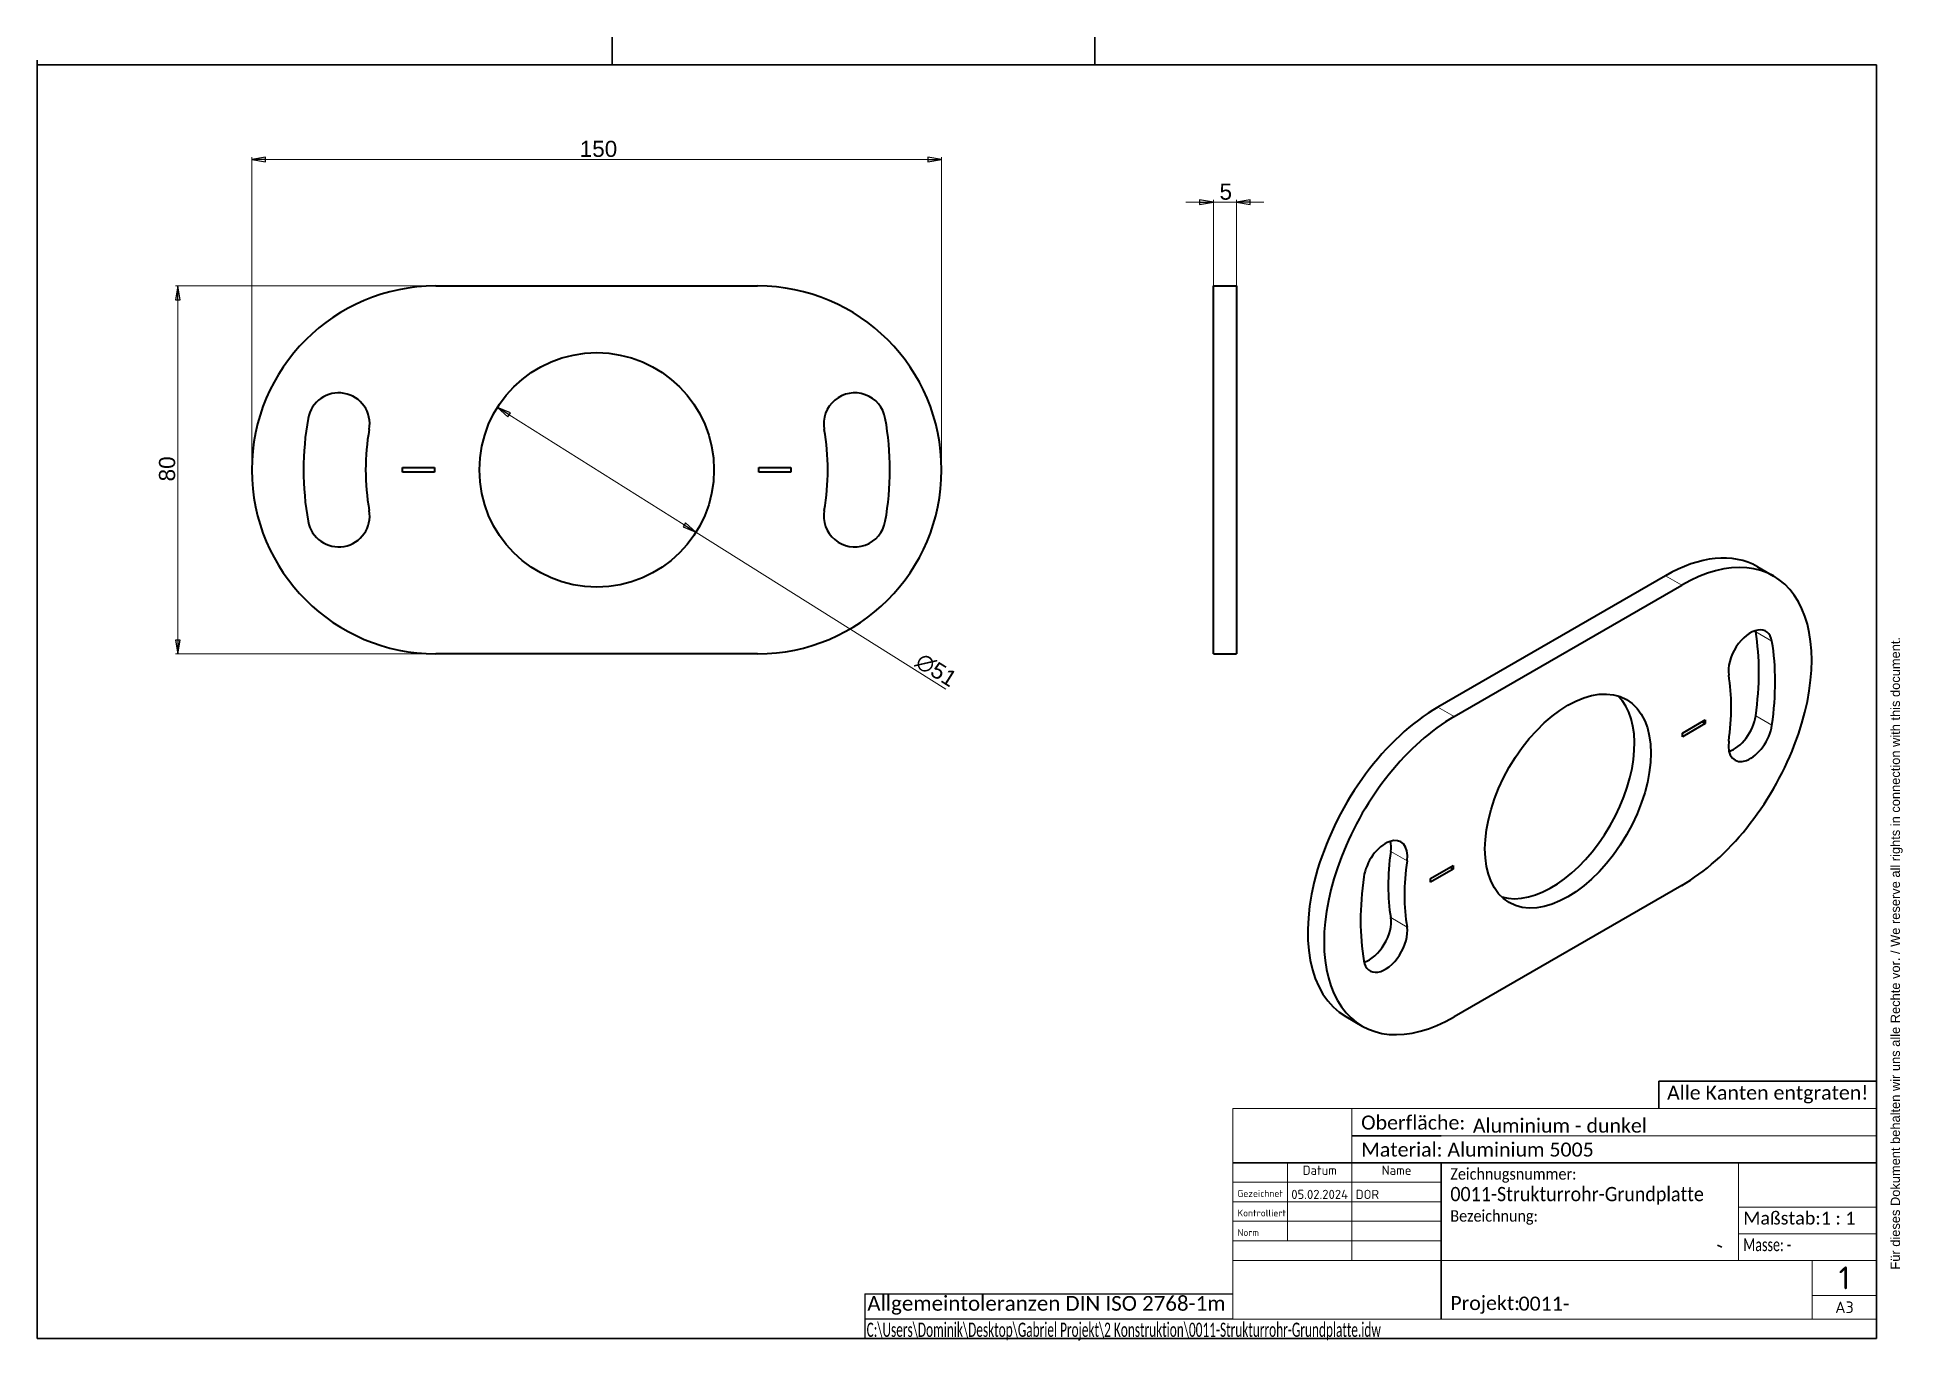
# Model space of a CAD drawing. Header units: millimetres. Extents: x 10 to 416, y 10 to 293.
import ezdxf
from ezdxf.enums import TextEntityAlignment as Align

# ---------------------------------------------------------------- set-up
doc = ezdxf.new("R2010")
doc.units = ezdxf.units.MM
for name, color, linetype, lineweight in [('AM_0', 7, 'Continuous', 35), ('AM_6', 7, 'Continuous', 35), ('Schriftkopf', 7, 'Continuous', 9)]:
    doc.layers.add(name, color=color, linetype=linetype, lineweight=lineweight)
for name, color, linetype, lineweight, true_color in [('AM_5', 3, 'Continuous', 25, 0x00ff00), ('AM_TANG', 171, 'Continuous', 18, 0x8080ff), ('Skizziergeometrie(Böma)', 179, 'Continuous', 30, 0x262659), ('Symbole(Böma)', 179, 'Continuous', 15, 0x262659)]:
    doc.layers.add(name, color=color, linetype=linetype, lineweight=lineweight, true_color=true_color)
doc.styles.add('Böma', font='calibri.ttf')
doc.styles.add('Textstil10', font='isocpeur.ttf')
doc.styles.add('Textstil11', font='isocpeur.ttf')
doc.styles.add('Textstil8', font='isocpeur.ttf')
doc.styles.add('Textstil9', font='isocpeur.ttf')
doc.styles.add('Textstil97', font='calibri.ttf', dxfattribs={"width": 0.6})
doc.styles.add('WEC-3_5', font='arial.ttf')
doc.dimstyles.new('WEC_BEM', dxfattribs={"dimtxt": 3.5, "dimasz": 3, "dimexe": 0.5, "dimexo": 0, "dimgap": 0.5, "dimtad": 1, "dimrnd": 1e-08, "dimtxsty": 'WEC-3_5', "dimblk": 'Filled-1', "dimcen": 0.09, "dimdle": 12, "dimclrd": 256, "dimclre": 256, "dimclrt": 7, "dimadec": 1, "dimazin": 2, "dimtfac": 0.571429, "dimtdec": 3, "dimtmove": 0, "dimatfit": 3, "dimldrblk": 'Filled-1', "dimfxl": 1, "dimtolj": 1, "dimlwd": 15, "dimlwe": 15, "dimarcsym": 0})

# ---------------------------------------------------------------- blocks, each defined once
blk = doc.blocks.new('Ränder A3')
at = {"layer": 'Skizziergeometrie(Böma)'}
for p, q in [((10, 287), (410, 287)), ((10, 287), (10, 10)), ((410, 287), (410, 10)), ((375.42, 30.34), (376.34, 29.9)), ((410, 10), (10, 10))]:
    blk.add_line(p, q, dxfattribs=at)
at = {"layer": 'Symbole(Böma)', "color": 179, "true_color": 0x262659, "insert": (413.07, 25), "char_height": 2, "width": 146.4494, "attachment_point": 1, "rotation": 90, "style": 'Böma'}
blk.add_mtext('\\fArial|b0|i0;{\\H2.0000;Für dieses Dokument behalten wir uns alle Rechte vor. / We reserve all rights in connection with this document.}', dxfattribs=at)
blk = doc.blocks.new('Schriftfelder Böma Projekt')
at = {"layer": 'AM_0', "lineweight": 18}
for p, q in [((328.4, 127.9), (328.4, 106.65)), ((328.4, 118.25), (358.4, 118.25)), ((328.4, 112.45), (358.4, 112.45))]:
    blk.add_line(p, q, dxfattribs=at)
at = {"layer": 'AM_0', "lineweight": 25}
for p, q in [((138.4, 99.4), (218.4, 99.4)), ((138.4, 99.4), (138.4, 89.65)), ((218.4, 93.9), (138.4, 93.9)), ((138.4, 89.65), (218.4, 89.65))]:
    blk.add_line(p, q, dxfattribs=at)
at = {"layer": 'Schriftkopf', "lineweight": 9}
blk.add_line((358.4, 139.65), (218.4, 139.65), dxfattribs=at)
at = {"layer": 'Schriftkopf'}
for p, q in [((218.4, 93.9), (218.4, 139.65)), ((244.3, 127.9), (244.3, 139.65)), ((358.4, 89.65), (358.4, 139.65)), ((263.7, 133.77), (358.4, 133.77)), ((230.3, 110.9), (230.3, 127.9)), ((244.3, 106.65), (244.3, 127.9)), ((218.4, 123.65), (263.7, 123.65)), ((218.4, 119.4), (263.7, 119.4)), ((218.4, 115.15), (263.7, 115.15)), ((218.4, 110.9), (263.7, 110.9)), ((218.4, 106.65), (358.4, 106.65)), ((344.4, 93.9), (344.4, 106.65)), ((344.4, 99.02), (358.4, 99.02)), ((218.4, 93.9), (263.7, 93.9)), ((263.7, 93.9), (358.4, 93.9)), ((218.4, 89.65), (358.4, 89.65))]:
    blk.add_line(p, q, dxfattribs=at)
at = {"layer": 'Skizziergeometrie(Böma)'}
for p, q in [((311.05, 145.65), (311.05, 139.65)), ((311.05, 145.65), (358.4, 145.65)), ((358.4, 139.65), (358.4, 145.67)), ((263.7, 133.77), (244.3, 133.77)), ((218.4, 127.9), (358.4, 127.9)), ((263.7, 93.9), (263.7, 127.9))]:
    blk.add_line(p, q, dxfattribs=at)
at = {"layer": 'AM_6', "color": 7, "insert": (138.9, 98.9), "char_height": 3.2, "attachment_point": 1, "style": 'WEC-3_5'}
blk.add_mtext('\\fCalibri|b0|i0;{\\H3.2000;Allgemeintoleranzen DIN ISO 2768-1m}', dxfattribs=at)
at = {"layer": 'Schriftkopf', "style": 'Textstil11'}
for s, p in [('Datum', (237.3, 124.65)), ('Name', (254, 124.65))]:
    blk.add_text(s, height=2, dxfattribs=at).set_placement(p, align=Align.BOTTOM_CENTER)
at = {"layer": 'Schriftkopf', "style": 'Textstil10'}
for s, p in [('Gezeichnet', (219.4, 120)), ('Kontrolliert', (219.4, 115.75)), ('Norm', (219.4, 111.5))]:
    blk.add_text(s, height=1.5, dxfattribs=at).set_placement(p, align=Align.BOTTOM_LEFT)
at = {"layer": 'Schriftkopf'}
for tag, p, height, style in [('ERSTELLUNGSDATUM_001', (231.1, 120), 2, 'Textstil11'), ('AUTOR_001', (245.1, 120), 2, 'Textstil11'), ('Blattnummer_001', (350.15, 100.34), 5, 'Textstil8'), ('Blattgröße_001', (349.4, 95.21), 2.5, 'Textstil9')]:
    blk.add_attdef(tag, p, '', height=height, dxfattribs=dict(at, style=style))
at = {"layer": 'Schriftkopf', "style": 'Textstil11'}
for tag, p in [('KONTROLLDATUM', (231.3, 115.75)), ('KONTROLLIERT_VON', (245.3, 115.75)), ('GENEHM.DAT._KONSTR.', (231.3, 111.5)), ('KONSTR._GEN._VON', (245.3, 111.5))]:
    blk.add_attdef(tag, text='', height=2, dxfattribs=at).set_placement(p, align=Align.BOTTOM_LEFT)
at = {"layer": 'Symbole(Böma)', "color": 179, "true_color": 0x262659, "attachment_point": 1, "style": 'Böma'}
for s, insert, char_height in [('Alle Kanten entgraten!', (312.83, 144.65), 3.05), ('\\fCalibri|b0|i0;Oberfläche: ', (246.3, 138.15), 3.05), ('Material: Aluminium 5005', (246.3, 132.27), 3.05), ('\\fCalibri|b0|i0;{\\H2.8000;Maßstab:1 : 1}', (329.4, 117.25), 2.8), ('Projekt:', (265.7, 98.9), 3.05)]:
    blk.add_mtext(s, dxfattribs=dict(at, insert=insert, char_height=char_height))
at = {"layer": 'Symbole(Böma)', "color": 179, "true_color": 0x262659, "insert": (265.7, 126.7), "char_height": 3.05, "attachment_point": 1, "line_spacing_factor": 0.978242, "style": 'Böma'}
blk.add_mtext('{\\H0.81967x;\\W0.9;Zeichnugsnummer:\\P\\H1.24x;0011-Strukturrohr-Grundplatte\\H1.12903x;\\P\\H0.71429x;Bezeichnung:\\H1.24x;\\P}', dxfattribs=at)
at = {"layer": 'Symbole(Böma)', "color": 179, "true_color": 0x262659, "insert": (329.4, 111.46), "char_height": 2.8, "width": 41.4313, "attachment_point": 1, "style": 'Böma'}
blk.add_mtext('\\fCalibri|b0|i0;\\W0.70;{\\H2.8000;Masse: -}', dxfattribs=at)
at = {"layer": 'Symbole(Böma)', "color": 179, "true_color": 0x262659, "style": 'Böma'}
for tag, p in [('DARSTELLUNG_001', (270.6, 134.43)), ('PROJEKT_001', (280.53, 95.72))]:
    blk.add_attdef(tag, p, '', height=3.05, dxfattribs=at)
blk.add_attdef('Kunde', text='', height=3.05, dxfattribs=at).set_placement((308.7, 98.8), align=Align.TOP_LEFT)
at = {"layer": 'Symbole(Böma)', "color": 179, "true_color": 0x262659, "style": 'Textstil97', "width": 0.6}
blk.add_attdef('DATEINAME_UND_PFAD_001', (138.76, 90.01), '', height=3.1, dxfattribs=at)
blk = doc.blocks.new('Faltmarken_A3')
at = {"layer": 'Skizziergeometrie(Böma)'}
for p, q in [((125, 0), (125, 6)), ((230, 0), (230, 6)), ((0, 0), (0, 1))]:
    blk.add_line(p, q, dxfattribs=at)
blk = doc.blocks.new('Filled-1')
at = {"color": 0}
for p, q in [((0, 0), (-1, 0.17)), ((-1, 0.17), (-1, -0.17)), ((-1, 0), (0, 0)), ((-1, -0.17), (0, 0))]:
    blk.add_line(p, q, dxfattribs=at)
at = {"color": 0, "flags": 128}
blk.add_lwpolyline([(-1, -0.17), (0, 0), (-1, 0.17), (-1, -0.17)], dxfattribs=at)
at = {"color": 0}
blk.add_solid([(-1, -0.17), (0, 0), (-1, 0.17), (-1, -0.17)], dxfattribs=at)
blk = doc.blocks.new('*D19')
at = {"layer": 'AM_5', "linetype": 'Continuous', "lineweight": 15, "transparency": 16777216}
for p, q in [((262.76, 257.12), (259.76, 257.12)), ((265.76, 238.92), (265.76, 257.62)), ((270.76, 257.12), (265.76, 257.12)), ((270.76, 238.92), (270.76, 257.62)), ((273.76, 257.12), (276.76, 257.12))]:
    blk.add_line(p, q, dxfattribs=at)
at = {"layer": 'Defpoints', "color": 0, "linetype": 'Continuous', "transparency": 16777216}
for p in [(265.76, 257.12), (265.76, 238.92), (270.76, 238.92)]:
    blk.add_point(p, dxfattribs=at)
at = {"layer": 'AM_5', "linetype": 'Continuous', "lineweight": 15, "transparency": 16777216, "xscale": 3, "yscale": 3, "zscale": 3}
blk.add_blockref('Filled-1', (265.76, 257.12), dxfattribs=at)
at = {"layer": 'AM_5', "linetype": 'Continuous', "lineweight": 15, "transparency": 16777216, "xscale": 3, "yscale": 3, "zscale": 3, "rotation": 180}
blk.add_blockref('Filled-1', (270.76, 257.12), dxfattribs=at)
at = {"layer": 'AM_5', "color": 7, "linetype": 'Continuous', "lineweight": 18, "transparency": 16777216, "insert": (267.1, 261.18), "char_height": 3.5, "attachment_point": 1, "style": 'WEC-3_5'}
blk.add_mtext('\\A1;5', dxfattribs=at)
blk = doc.blocks.new('*D20')
at = {"layer": 'AM_5', "linetype": 'Continuous', "lineweight": 15, "transparency": 16777216}
for p, q in [((56.65, 198.92), (56.65, 266.92)), ((59.65, 266.42), (203.65, 266.42)), ((206.65, 198.92), (206.65, 266.92))]:
    blk.add_line(p, q, dxfattribs=at)
at = {"layer": 'Defpoints', "color": 0, "linetype": 'Continuous', "transparency": 16777216}
for p in [(206.65, 266.42), (56.65, 198.92), (206.65, 198.92)]:
    blk.add_point(p, dxfattribs=at)
at = {"layer": 'AM_5', "linetype": 'Continuous', "lineweight": 15, "transparency": 16777216, "xscale": 3, "yscale": 3, "zscale": 3, "rotation": 180}
blk.add_blockref('Filled-1', (56.65, 266.42), dxfattribs=at)
at = {"layer": 'AM_5', "linetype": 'Continuous', "lineweight": 15, "transparency": 16777216, "xscale": 3, "yscale": 3, "zscale": 3}
blk.add_blockref('Filled-1', (206.65, 266.42), dxfattribs=at)
at = {"layer": 'AM_5', "color": 7, "linetype": 'Continuous', "lineweight": 18, "transparency": 16777216, "insert": (127.96, 270.49), "char_height": 3.5, "attachment_point": 1, "style": 'WEC-3_5'}
blk.add_mtext('\\A1;150', dxfattribs=at)
blk = doc.blocks.new('*D21')
at = {"layer": 'AM_5', "linetype": 'Continuous', "lineweight": 15, "transparency": 16777216}
for p, q in [((96.65, 238.92), (40.03, 238.92)), ((40.53, 235.92), (40.53, 161.92)), ((96.65, 158.92), (40.03, 158.92))]:
    blk.add_line(p, q, dxfattribs=at)
at = {"layer": 'Defpoints', "color": 0, "linetype": 'Continuous', "transparency": 16777216}
for p in [(96.65, 238.92), (40.53, 158.92), (96.65, 158.92)]:
    blk.add_point(p, dxfattribs=at)
at = {"layer": 'AM_5', "linetype": 'Continuous', "lineweight": 15, "transparency": 16777216, "xscale": 3, "yscale": 3, "zscale": 3}
for p, rotation in [((40.53, 238.92), 90), ((40.53, 158.92), 270)]:
    blk.add_blockref('Filled-1', p, dxfattribs=dict(at, rotation=rotation))
at = {"layer": 'AM_5', "color": 7, "linetype": 'Continuous', "lineweight": 18, "transparency": 16777216, "insert": (36.46, 196.42), "char_height": 3.5, "attachment_point": 1, "rotation": 90, "style": 'WEC-3_5'}
blk.add_mtext('\\A1;80', dxfattribs=at)
blk = doc.blocks.new('*D22')
at = {"layer": 'AM_5', "linetype": 'Continuous', "lineweight": 15, "transparency": 16777216}
for p, q in [((112.6, 210.89), (150.7, 186.95)), ((153.24, 185.36), (207.61, 151.2))]:
    blk.add_line(p, q, dxfattribs=at)
at = {"layer": 'Defpoints', "color": 0, "linetype": 'Continuous', "transparency": 16777216}
for p in [(110.06, 212.49), (153.24, 185.36)]:
    blk.add_point(p, dxfattribs=at)
at = {"layer": 'AM_5', "linetype": 'Continuous', "lineweight": 15, "transparency": 16777216, "xscale": 3, "yscale": 3, "zscale": 3}
for p, rotation in [((110.06, 212.49), 147.8573310786533), ((153.24, 185.36), 327.8573310786534)]:
    blk.add_blockref('Filled-1', p, dxfattribs=dict(at, rotation=rotation))
at = {"layer": 'AM_5', "color": 7, "linetype": 'Continuous', "lineweight": 18, "transparency": 16777216, "insert": (202.56, 159.41), "char_height": 3.5, "attachment_point": 1, "rotation": 327.8573, "style": 'WEC-3_5'}
blk.add_mtext('\\A1;∅51', dxfattribs=at)

msp = doc.modelspace()

# ---------------------------------------------------------------- linework, layer by layer
at = {"layer": 'AM_0'}
for p, q in [((96.652, 238.924), (166.652, 238.924)), ((265.764, 238.924), (270.764, 238.924)), ((265.764, 158.924), (265.764, 238.924)), ((270.764, 238.924), (270.764, 158.924)), ((89.402, 199.424), (96.402, 199.424)), ((89.402, 198.424), (89.402, 199.424)), ((96.402, 199.424), (96.402, 198.424)), ((166.902, 199.424), (173.902, 199.424)), ((166.902, 198.424), (166.902, 199.424)), ((173.902, 199.424), (173.902, 198.424)), ((96.402, 198.424), (89.402, 198.424)), ((173.902, 198.424), (166.902, 198.424)), ((364.072, 175.885), (314.575, 147.308)), ((384.072, 177.866), (387.608, 175.825)), ((318.11, 145.267), (367.608, 173.844)), ((166.652, 158.924), (96.652, 158.924)), ((265.764, 158.924), (270.764, 158.924)), ((367.785, 141.694), (372.734, 144.552)), ((372.734, 143.736), (367.785, 140.878)), ((372.734, 143.736), (372.027, 144.144)), ((372.734, 144.552), (372.734, 143.736)), ((367.785, 140.878), (367.785, 141.694)), ((312.984, 110.055), (317.933, 112.913)), ((317.933, 112.096), (312.984, 109.239)), ((312.984, 109.239), (312.984, 110.055)), ((317.933, 112.096), (317.226, 112.505)), ((317.933, 112.913), (317.933, 112.096)), ((367.608, 108.524), (318.11, 79.947)), ((294.575, 80.007), (298.11, 77.966))]:
    msp.add_line(p, q, dxfattribs=at)
msp.add_circle((131.652, 198.924), 25.5, dxfattribs=at)
for centre, radius, start, end in [((96.652, 198.924), 40, 90, 270), ((166.652, 198.924), 40, 270, 90), ((75.536, 208.924), 6.75, 349.89582, 169.89582), ((187.768, 208.924), 6.75, 10.10418, 190.10418), ((131.652, 198.924), 63.75, 169.89582, 190.10418), ((131.652, 198.924), 50.25, 169.89582, 190.10418), ((131.652, 198.924), 50.25, 349.89582, 10.10418), ((131.652, 198.924), 63.75, 349.89582, 10.10418), ((75.536, 188.924), 6.75, 190.10418, 10.10418), ((187.768, 188.924), 6.75, 169.89582, 349.89582)]:
    msp.add_arc(centre, radius, start, end, dxfattribs=at)
for centre, major_axis, start_param, end_param in [((364.072, 143.225), (20, 34.641), 0, 0.7853982), ((367.608, 141.184), (20, 34.641), 3.9269908, 7.0685835), ((382.539, 157.97), (3.375, 5.846), 5.6741384, 8.8157311), ((379.003, 160.011), (3.375, 5.846), 5.6741384, 5.7318997), ((339.323, 128.937), (31.875, 55.209), 5.3214359, 5.6741384), ((342.859, 126.895), (-31.875, -55.209), 2.1798432, 2.5325457), ((342.859, 126.895), (25.125, 43.518), 5.3214359, 5.6741384), ((314.575, 114.648), (-20, -34.641), 3.9269908, 6.2831853), ((339.323, 128.937), (-12.75, -22.084), 0.1390965, 3.0024962), ((318.11, 112.607), (-20, -34.641), 3.9269908, 7.0685835), ((382.539, 141.64), (-3.375, -5.846), 5.3214359, 8.4630285), ((379.003, 143.681), (3.375, 5.846), 3.6928783, 5.3214359), ((303.179, 112.151), (3.375, 5.846), 5.3214359, 8.4630285), ((299.644, 114.192), (3.375, 5.846), 5.3214359, 5.7318997), ((339.323, 128.937), (25.125, 43.518), 2.1798432, 2.5325457), ((342.859, 126.895), (-25.125, -43.518), 5.3214359, 5.6741384), ((342.859, 126.895), (31.875, 55.209), 2.1798432, 2.5325457), ((299.644, 97.862), (3.375, 5.846), 3.6928783, 5.6741384), ((303.179, 95.821), (-3.375, -5.846), 5.6741384, 8.8157311)]:
    msp.add_ellipse(centre, major_axis=major_axis, ratio=0.5773503, start_param=start_param, end_param=end_param, dxfattribs=at)
msp.add_ellipse((342.859, 126.895), major_axis=(12.75, 22.084), ratio=0.5773503, dxfattribs=at)
at = {"layer": 'AM_TANG'}
for p, q in [((364.072, 175.885), (367.608, 173.844)), ((387.238, 161.649), (383.702, 163.691)), ((314.575, 147.308), (318.11, 145.267)), ((387.238, 143.386), (383.702, 145.427)), ((307.878, 113.897), (304.342, 115.938)), ((307.878, 99.501), (304.342, 101.542))]:
    msp.add_line(p, q, dxfattribs=at)

# ---------------------------------------------------------------- block references
for name, p in [('Faltmarken_A3', (10, 287)), ('Ränder A3', (0, 0))]:
    msp.add_blockref(name, p)
msp.add_blockref('Schriftfelder Böma Projekt', (51.6, -79.65)).add_auto_attribs({'Blattnummer_001': '1', 'Blattgröße_001': 'A3', 'ERSTELLUNGSDATUM_001': '05.02.2024', 'AUTOR_001': 'DOR', 'PROJEKT_001': '0011-', 'DARSTELLUNG_001': 'Aluminium - dunkel', 'DATEINAME_UND_PFAD_001': 'C:\\Users\\Dominik\\Desktop\\Gabriel Projekt\\2 Konstruktion\\0011-Strukturrohr-Grundplatte.idw'})

# ---------------------------------------------------------------- dimensions: what is measured, and where the dimension line sits
at = {"layer": 'AM_5', "linetype": 'Continuous', "lineweight": 18}
for base, p1, p2, angle, picture, middle in [((206.652, 266.419), (56.652, 198.924), (206.652, 198.924), 180, '*D20', (131.652, 266.419)), ((40.531, 158.924), (96.652, 238.924), (96.652, 158.924), 270, '*D21', (40.531, 198.924))]:
    dim = msp.add_linear_dim(base=base, p1=p1, p2=p2, angle=angle, dimstyle='WEC_BEM', override={"dimgap": 0.5, "dimdec": 2, "dimtol": 0, "dimlim": 0, "dimtp": 0, "dimtm": 0, "dimtdec": 3, "dimtofl": 0, "dimatfit": 1}, dxfattribs=at)
    dim.commit()
    dim.dimension.update_dxf_attribs({"geometry": picture, "text_midpoint": middle, "dimtype": 160})
dim = msp.add_linear_dim(base=(265.764, 257.12), p1=(270.764, 238.924), p2=(265.764, 238.924), dimstyle='WEC_BEM', override={"dimgap": 0.5, "dimdec": 2, "dimtol": 0, "dimlim": 0, "dimtp": 0, "dimtm": 0, "dimtdec": 3, "dimtofl": 1, "dimatfit": 1}, dxfattribs=at)
dim.commit()
dim.dimension.update_dxf_attribs({"geometry": '*D19', "text_midpoint": (268.264, 257.12), "dimtype": 160})
dim = msp.add_diameter_dim_2p(p1=(110.061, 212.491), p2=(153.244, 185.357), dimstyle='WEC_BEM', override={"dimgap": 0.5, "dimdec": 2, "dimlfac": 1, "dimtol": 0, "dimlim": 0, "dimtp": 0, "dimtm": 0, "dimtdec": 3, "dimatfit": 2}, dxfattribs=at)
dim.commit()
dim.dimension.update_dxf_attribs({"geometry": '*D22', "text_midpoint": (203.735, 153.632), "dimtype": 163})

doc.saveas('drawing.dxf')
